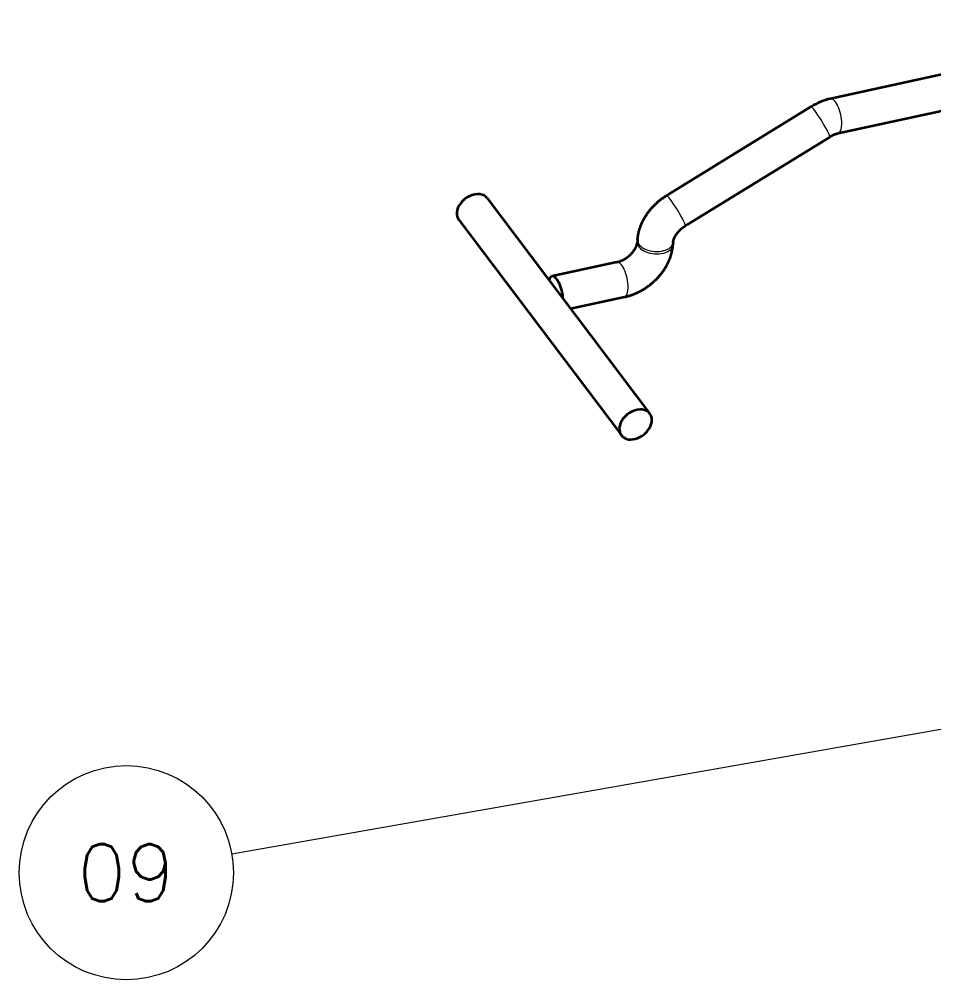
# Model space of a CAD drawing. Header units: millimetres. Extents: x 1333 to 106363, y -60675 to -5704.
# Drawn here: x 4231.5 to 4359.6, y -60247.1 to -60112.5 of the extents above; entities that cross this region are included whole.
import ezdxf
from ezdxf.enums import TextEntityAlignment as Align

# ---------------------------------------------------------------- set-up
doc = ezdxf.new("R2010")
doc.units = ezdxf.units.MM
doc.header["$LTSCALE"] = 0.5
for name, color, linetype, lineweight in [('DIM', 3, 'Continuous', 13), ('标注线', 3, 'Continuous', 18), ('粗实线', 7, 'Continuous', 35)]:
    doc.layers.add(name, color=color, linetype=linetype, lineweight=lineweight)
doc.styles.add('DIM', font='romans.shx', dxfattribs={"width": 0.8, "bigfont": 'bigfont.shx'})
doc.dimstyles.new('DEH 1-2$7', dxfattribs={"dimscale": 2, "dimtxt": 3.5, "dimasz": 2.5, "dimexe": 1, "dimexo": 0.625, "dimgap": 1.2, "dimtad": 1, "dimdsep": 46, "dimtxsty": 'DIM', "dimblk": 'OPEN', "dimcen": 0, "dimclrd": 8, "dimclre": 8, "dimclrt": 2, "dimazin": 2, "dimtfac": 0.5, "dimtmove": 0, "dimatfit": 3, "dimldrblk": 'OPEN', "dimfxl": 1, "dimtolj": 2, "dimlwd": 13, "dimlwe": 13, "dimarcsym": 1})

# ---------------------------------------------------------------- blocks, each defined once
blk = doc.blocks.new('WGRGRGW')
at = {"color": 7, "lineweight": 13}
for centre, major_axis, ratio, start_param, end_param in [((-26365.41, -50559.5), (-0.53, 2.44), 0.368436, 3.141635, 6.283228), ((-26367.36, -50560.3), (-1.31, 2.13), 0.088817, 3.141593, 6.283185), ((-26387.58, -50572.75), (-1.31, 2.13), 0.088817, 3.141593, 6.283185), ((-26390.47, -50577), (-2.49, 0.18), 0.579956, 6.283119, 9.424712), ((-26390.49, -50577.34), (-2.49, 0.18), 0.579956, 6.283119, 9.424712), ((-26395.33, -50582.39), (-0.53, 2.44), 0.368436, 3.141635, 6.283228)]:
    blk.add_ellipse(centre, major_axis=major_axis, ratio=ratio, start_param=start_param, end_param=end_param, dxfattribs=at)
at = {"layer": '粗实线'}
for p, q in [((-26314.71, -50545.93), (-26365.94, -50557.06)), ((-26313.65, -50550.81), (-26364.88, -50561.94)), ((-26368.67, -50558.17), (-26388.6, -50570.44)), ((-26366.05, -50562.43), (-26385.98, -50574.7)), ((-26414, -50571.01), (-26391.24, -50601.18)), ((-26417.99, -50574.03), (-26395.23, -50604.19))]:
    blk.add_line(p, q, dxfattribs=at)
at = {"layer": '粗实线', "ltscale": 0.017053}
for p, q in [((-26388.6, -50570.44), (-26388.89, -50570.62)), ((-26385.98, -50574.7), (-26386.27, -50574.88))]:
    blk.add_line(p, q, dxfattribs=at)
at = {"layer": '粗实线', "ltscale": 0.017261}
for p, q in [((-26392.96, -50576.82), (-26392.99, -50577.16)), ((-26387.98, -50577.18), (-26388, -50577.52))]:
    blk.add_line(p, q, dxfattribs=at)
at = {"layer": '粗实线', "ltscale": 0.464827}
blk.add_line((-26395.86, -50579.95), (-26404.94, -50581.92), dxfattribs=at)
at = {"layer": '粗实线', "ltscale": 0.385664}
blk.add_line((-26394.8, -50584.84), (-26402.34, -50586.47), dxfattribs=at)
at = {"layer": '粗实线'}
for centre, major_axis, ratio, start_param, end_param in [((-26365.89, -50563.44), (5.87, 4.61), 0.793198, 1.021736, 1.427683), ((-26416, -50572.52), (-2, -1.51), 0.726572, 3.141492, 5.717225), ((-26416, -50572.52), (-2, -1.51), 0.726572, 5.717225, 6.283085), ((-26404.41, -50584.37), (-0.53, 2.44), 0.368436, 0.000043, 0.602104), ((-26404.41, -50584.37), (-0.53, 2.44), 0.368436, 4.333787, 6.283228), ((-26393.24, -50602.69), (-2, -1.51), 0.726572, 3.141492, 5.717225), ((-26393.24, -50602.69), (-2, -1.51), 0.726572, 6.283085, 9.424678), ((-26393.24, -50602.69), (-2, -1.51), 0.726572, 5.717225, 6.283085)]:
    blk.add_ellipse(centre, major_axis=major_axis, ratio=ratio, start_param=start_param, end_param=end_param, dxfattribs=at)
for points, knots in [([(-26364.88, -50561.94), (-26364.89, -50561.94), (-26364.91, -50561.95), (-26364.95, -50561.96), (-26364.98, -50561.97), (-26365.02, -50561.98), (-26365.05, -50561.98), (-26365.09, -50561.99), (-26365.12, -50562.01), (-26365.16, -50562.02), (-26365.2, -50562.03), (-26365.23, -50562.04), (-26365.27, -50562.05), (-26365.31, -50562.07), (-26365.34, -50562.08), (-26365.38, -50562.09), (-26365.42, -50562.11), (-26365.45, -50562.12), (-26365.49, -50562.14), (-26365.53, -50562.15), (-26365.56, -50562.17), (-26365.6, -50562.19), (-26365.64, -50562.2), (-26365.68, -50562.22), (-26365.71, -50562.24), (-26365.76, -50562.26), (-26365.81, -50562.29), (-26365.86, -50562.32), (-26365.92, -50562.35), (-26365.97, -50562.38), (-26366.01, -50562.4), (-26366.04, -50562.42), (-26366.05, -50562.43)], [0, 0, 0, 0, 0.069878, 0.140336, 0.211817, 0.283861, 0.356923, 0.430525, 0.505123, 0.580237, 0.655918, 0.73209, 0.809144, 0.886663, 0.964984, 1.043744, 1.123283, 1.203232, 1.2836, 1.364353, 1.445771, 1.527543, 1.609898, 1.692579, 1.7758, 1.859316, 1.985909, 2.113308, 2.24142, 2.370236, 2.454215, 2.538361, 2.538361, 2.538361, 2.538361]), ([(-26392.96, -50576.82), (-26392.96, -50576.79), (-26392.95, -50576.72), (-26392.94, -50576.62), (-26392.93, -50576.51), (-26392.92, -50576.4), (-26392.9, -50576.3), (-26392.88, -50576.19), (-26392.87, -50576.08), (-26392.84, -50575.98), (-26392.82, -50575.87), (-26392.79, -50575.75), (-26392.77, -50575.64), (-26392.73, -50575.52), (-26392.7, -50575.41), (-26392.67, -50575.29), (-26392.63, -50575.18), (-26392.59, -50575.07), (-26392.55, -50574.95), (-26392.51, -50574.84), (-26392.46, -50574.73), (-26392.42, -50574.62), (-26392.37, -50574.51), (-26392.32, -50574.4), (-26392.27, -50574.29), (-26392.21, -50574.19), (-26392.16, -50574.08), (-26392.1, -50573.97), (-26392.05, -50573.87), (-26391.99, -50573.77), (-26391.93, -50573.66), (-26391.86, -50573.56), (-26391.8, -50573.46), (-26391.73, -50573.36), (-26391.67, -50573.26), (-26391.6, -50573.16), (-26391.53, -50573.06), (-26391.46, -50572.96), (-26391.39, -50572.87), (-26391.31, -50572.77), (-26391.24, -50572.68), (-26391.16, -50572.59), (-26391.08, -50572.49), (-26391.01, -50572.4), (-26390.93, -50572.31), (-26390.84, -50572.22), (-26390.76, -50572.14), (-26390.68, -50572.05), (-26390.59, -50571.96), (-26390.51, -50571.88), (-26390.42, -50571.8), (-26390.33, -50571.71), (-26390.24, -50571.63), (-26390.15, -50571.55), (-26390.06, -50571.47), (-26389.97, -50571.39), (-26389.88, -50571.32), (-26389.78, -50571.24), (-26389.69, -50571.17), (-26389.59, -50571.09), (-26389.49, -50571.02), (-26389.39, -50570.95), (-26389.3, -50570.88), (-26389.2, -50570.82), (-26389.09, -50570.75), (-26388.99, -50570.68), (-26388.92, -50570.64), (-26388.89, -50570.62)], [0, 0, 0, 0, 0.189489, 0.405489, 0.621865, 0.838234, 1.05499, 1.271747, 1.4889, 1.706059, 1.923621, 2.16199, 2.400611, 2.639496, 2.878649, 3.118073, 3.357773, 3.597648, 3.838018, 4.076023, 4.314511, 4.553085, 4.792135, 5.031276, 5.270885, 5.510603, 5.750777, 5.989316, 6.228292, 6.467388, 6.706904, 6.946537, 7.186571, 7.42679, 7.667236, 7.906832, 8.14664, 8.386623, 8.626939, 8.867367, 9.108102, 9.348989, 9.590051, 9.830584, 10.071365, 10.312229, 10.553316, 10.794483, 11.035842, 11.277271, 11.51886, 11.760165, 12.001597, 12.243076, 12.484649, 12.726255, 12.967922, 13.209609, 13.451323, 13.693015, 13.934703, 14.176382, 14.418022, 14.659639, 14.901183, 15.142691, 15.384094, 15.384094, 15.384094, 15.384094]), ([(-26387.98, -50577.18), (-26387.97, -50577.17), (-26387.97, -50577.16), (-26387.97, -50577.14), (-26387.97, -50577.12), (-26387.97, -50577.09), (-26387.96, -50577.07), (-26387.96, -50577.04), (-26387.95, -50577.02), (-26387.95, -50576.99), (-26387.94, -50576.96), (-26387.93, -50576.93), (-26387.93, -50576.9), (-26387.92, -50576.87), (-26387.91, -50576.83), (-26387.9, -50576.8), (-26387.89, -50576.77), (-26387.87, -50576.73), (-26387.86, -50576.69), (-26387.85, -50576.66), (-26387.83, -50576.62), (-26387.82, -50576.58), (-26387.8, -50576.55), (-26387.78, -50576.51), (-26387.77, -50576.47), (-26387.75, -50576.43), (-26387.73, -50576.39), (-26387.7, -50576.35), (-26387.68, -50576.31), (-26387.66, -50576.27), (-26387.64, -50576.23), (-26387.61, -50576.19), (-26387.59, -50576.15), (-26387.56, -50576.11), (-26387.53, -50576.07), (-26387.5, -50576.03), (-26387.47, -50575.99), (-26387.44, -50575.94), (-26387.41, -50575.9), (-26387.38, -50575.86), (-26387.35, -50575.82), (-26387.32, -50575.78), (-26387.28, -50575.74), (-26387.25, -50575.7), (-26387.21, -50575.66), (-26387.17, -50575.62), (-26387.14, -50575.58), (-26387.1, -50575.54), (-26387.06, -50575.5), (-26387.02, -50575.46), (-26386.98, -50575.42), (-26386.94, -50575.39), (-26386.9, -50575.35), (-26386.86, -50575.31), (-26386.81, -50575.27), (-26386.77, -50575.24), (-26386.73, -50575.2), (-26386.68, -50575.17), (-26386.64, -50575.13), (-26386.59, -50575.1), (-26386.55, -50575.06), (-26386.5, -50575.03), (-26386.46, -50575), (-26386.41, -50574.97), (-26386.36, -50574.94), (-26386.32, -50574.91), (-26386.28, -50574.89), (-26386.27, -50574.88)], [0, 0, 0, 0, 0.038028, 0.082953, 0.12885, 0.177049, 0.226236, 0.277712, 0.330188, 0.384944, 0.440708, 0.503934, 0.569118, 0.636222, 0.70523, 0.776124, 0.848881, 0.923784, 0.999871, 1.077581, 1.156432, 1.237537, 1.319758, 1.404148, 1.489623, 1.577142, 1.66571, 1.755628, 1.846539, 1.939253, 2.032917, 2.128294, 2.224574, 2.322281, 2.421245, 2.520765, 2.621446, 2.723325, 2.825937, 2.929784, 3.034306, 3.139834, 3.246238, 3.353154, 3.460617, 3.568973, 3.67781, 3.787401, 3.897406, 4.008046, 4.119031, 4.230375, 4.341992, 4.454007, 4.566224, 4.67872, 4.791348, 4.904135, 5.016983, 5.12986, 5.242725, 5.355513, 5.468217, 5.580725, 5.693079, 5.805117, 5.916929, 5.916929, 5.916929, 5.916929]), ([(-26395.86, -50579.95), (-26395.84, -50579.95), (-26395.82, -50579.94), (-26395.77, -50579.93), (-26395.72, -50579.92), (-26395.68, -50579.91), (-26395.63, -50579.89), (-26395.58, -50579.88), (-26395.54, -50579.86), (-26395.49, -50579.85), (-26395.44, -50579.83), (-26395.39, -50579.81), (-26395.35, -50579.79), (-26395.3, -50579.78), (-26395.25, -50579.76), (-26395.2, -50579.73), (-26395.15, -50579.71), (-26395.1, -50579.69), (-26395.06, -50579.67), (-26395.02, -50579.65), (-26394.98, -50579.63), (-26394.93, -50579.61), (-26394.89, -50579.58), (-26394.85, -50579.56), (-26394.81, -50579.54), (-26394.76, -50579.51), (-26394.72, -50579.48), (-26394.67, -50579.45), (-26394.62, -50579.42), (-26394.57, -50579.39), (-26394.52, -50579.36), (-26394.48, -50579.33), (-26394.43, -50579.29), (-26394.39, -50579.26), (-26394.34, -50579.22), (-26394.29, -50579.19), (-26394.25, -50579.15), (-26394.2, -50579.11), (-26394.15, -50579.07), (-26394.11, -50579.04), (-26394.06, -50579), (-26394.02, -50578.96), (-26393.98, -50578.92), (-26393.94, -50578.88), (-26393.9, -50578.84), (-26393.86, -50578.8), (-26393.83, -50578.77), (-26393.79, -50578.73), (-26393.76, -50578.69), (-26393.72, -50578.65), (-26393.69, -50578.62), (-26393.66, -50578.58), (-26393.62, -50578.53), (-26393.59, -50578.49), (-26393.56, -50578.45), (-26393.53, -50578.41), (-26393.49, -50578.37), (-26393.47, -50578.33), (-26393.44, -50578.29), (-26393.41, -50578.24), (-26393.38, -50578.2), (-26393.36, -50578.16), (-26393.33, -50578.12), (-26393.31, -50578.08), (-26393.28, -50578.04), (-26393.26, -50578), (-26393.24, -50577.96), (-26393.22, -50577.92), (-26393.2, -50577.88), (-26393.18, -50577.83), (-26393.16, -50577.79), (-26393.14, -50577.75), (-26393.12, -50577.71), (-26393.11, -50577.67), (-26393.1, -50577.64), (-26393.08, -50577.6), (-26393.07, -50577.57), (-26393.06, -50577.54), (-26393.05, -50577.5), (-26393.04, -50577.47), (-26393.03, -50577.44), (-26393.03, -50577.41), (-26393.02, -50577.38), (-26393.01, -50577.36), (-26393.01, -50577.33), (-26393, -50577.3), (-26393, -50577.28), (-26393, -50577.25), (-26392.99, -50577.23), (-26392.99, -50577.21), (-26392.99, -50577.18), (-26392.99, -50577.17), (-26392.99, -50577.16)], [0, 0, 0, 0, 0.091623, 0.184234, 0.278604, 0.373918, 0.470922, 0.568821, 0.668125, 0.768669, 0.869755, 0.971984, 1.075383, 1.179501, 1.28482, 1.390796, 1.497871, 1.605538, 1.698896, 1.792649, 1.887051, 1.981803, 2.077109, 2.172721, 2.268822, 2.365182, 2.488419, 2.600872, 2.713569, 2.82661, 2.939824, 3.053262, 3.166799, 3.28044, 3.394107, 3.514734, 3.635304, 3.755709, 3.875971, 3.995924, 4.115646, 4.234966, 4.353821, 4.45877, 4.563258, 4.667228, 4.770829, 4.873759, 4.976263, 5.077977, 5.179208, 5.286565, 5.393049, 5.498527, 5.60333, 5.706895, 5.809723, 5.91135, 6.01181, 6.111712, 6.210348, 6.307549, 6.403839, 6.498403, 6.592008, 6.683795, 6.774579, 6.869747, 6.96321, 7.054882, 7.144721, 7.232686, 7.318738, 7.402841, 7.484913, 7.55625, 7.626527, 7.694548, 7.761497, 7.826151, 7.889725, 7.950937, 8.011067, 8.067354, 8.122618, 8.175566, 8.227498, 8.277106, 8.32571, 8.371977, 8.417257, 8.455285, 8.455285, 8.455285, 8.455285]), ([(-26394.8, -50584.84), (-26394.76, -50584.83), (-26394.68, -50584.81), (-26394.56, -50584.78), (-26394.45, -50584.75), (-26394.33, -50584.72), (-26394.22, -50584.69), (-26394.1, -50584.65), (-26393.98, -50584.62), (-26393.87, -50584.58), (-26393.76, -50584.54), (-26393.64, -50584.5), (-26393.53, -50584.45), (-26393.42, -50584.41), (-26393.3, -50584.36), (-26393.19, -50584.31), (-26393.08, -50584.26), (-26392.98, -50584.22), (-26392.88, -50584.17), (-26392.78, -50584.12), (-26392.69, -50584.07), (-26392.6, -50584.03), (-26392.51, -50583.98), (-26392.41, -50583.93), (-26392.32, -50583.87), (-26392.22, -50583.82), (-26392.12, -50583.76), (-26392.01, -50583.69), (-26391.91, -50583.62), (-26391.81, -50583.56), (-26391.71, -50583.49), (-26391.61, -50583.42), (-26391.51, -50583.35), (-26391.41, -50583.28), (-26391.31, -50583.2), (-26391.21, -50583.13), (-26391.11, -50583.05), (-26391.01, -50582.96), (-26390.91, -50582.88), (-26390.81, -50582.8), (-26390.72, -50582.71), (-26390.62, -50582.62), (-26390.53, -50582.54), (-26390.45, -50582.46), (-26390.36, -50582.38), (-26390.28, -50582.3), (-26390.2, -50582.21), (-26390.13, -50582.13), (-26390.05, -50582.05), (-26389.97, -50581.96), (-26389.9, -50581.87), (-26389.82, -50581.78), (-26389.74, -50581.69), (-26389.67, -50581.6), (-26389.59, -50581.5), (-26389.52, -50581.4), (-26389.45, -50581.31), (-26389.38, -50581.21), (-26389.31, -50581.11), (-26389.24, -50581.01), (-26389.18, -50580.91), (-26389.11, -50580.81), (-26389.05, -50580.7), (-26388.99, -50580.6), (-26388.93, -50580.49), (-26388.87, -50580.39), (-26388.81, -50580.28), (-26388.75, -50580.17), (-26388.7, -50580.05), (-26388.64, -50579.94), (-26388.59, -50579.82), (-26388.54, -50579.7), (-26388.49, -50579.59), (-26388.44, -50579.47), (-26388.4, -50579.35), (-26388.36, -50579.24), (-26388.32, -50579.13), (-26388.29, -50579.03), (-26388.26, -50578.92), (-26388.22, -50578.81), (-26388.2, -50578.7), (-26388.17, -50578.59), (-26388.14, -50578.48), (-26388.12, -50578.37), (-26388.1, -50578.27), (-26388.08, -50578.16), (-26388.06, -50578.05), (-26388.04, -50577.94), (-26388.03, -50577.84), (-26388.02, -50577.73), (-26388.01, -50577.62), (-26388, -50577.56), (-26388, -50577.52)], [0, 0, 0, 0, 0.24027, 0.480977, 0.721817, 0.963076, 1.204453, 1.44623, 1.688192, 1.930378, 2.171753, 2.413338, 2.655096, 2.897181, 3.139377, 3.381873, 3.624467, 3.867335, 4.076355, 4.285555, 4.494814, 4.704236, 4.913717, 5.12334, 5.333011, 5.542805, 5.810191, 6.05325, 6.296424, 6.539638, 6.782932, 7.026253, 7.26962, 7.512999, 7.75639, 8.014727, 8.273039, 8.531331, 8.789556, 9.047745, 9.305827, 9.563836, 9.821759, 10.050057, 10.278272, 10.506401, 10.734359, 10.962244, 11.189933, 11.417549, 11.644945, 11.887718, 12.130314, 12.372758, 12.614893, 12.856916, 13.098605, 13.340117, 13.581415, 13.823562, 14.065481, 14.307213, 14.54854, 14.789748, 15.030533, 15.271195, 15.511417, 15.76821, 16.024668, 16.280804, 16.536618, 16.79211, 17.04728, 17.30213, 17.556676, 17.783703, 18.010286, 18.236824, 18.462919, 18.688972, 18.914584, 19.140168, 19.365315, 19.584566, 19.803407, 20.022242, 20.240675, 20.459107, 20.677145, 20.895191, 21.112855, 21.302344, 21.302344, 21.302344, 21.302344])]:
    blk.add_open_spline(points, degree=3, knots=knots, dxfattribs=at)
blk = doc.blocks.new('SYMBOL_15_1')
at = {"layer": '标注线', "lineweight": 13}
blk.add_circle((0, 0), 7.5, dxfattribs=at)
at = {"layer": '标注线', "color": 2, "style": 'DIM'}
blk.add_attdef('000', text='', height=4, dxfattribs=at).set_placement((0, 0), align=Align.MIDDLE_CENTER)
blk = doc.blocks.new('_Open')
at = {"color": 0, "linetype": 'ByBlock', "lineweight": -2}
for p, q in [((-1, 0.167), (0, 0)), ((-1, -0.167), (0, 0)), ((0, 0), (-1, 0))]:
    blk.add_line(p, q, dxfattribs=at)

msp = doc.modelspace()

# ---------------------------------------------------------------- block references
at = {"layer": 'DIM', "xscale": 2, "yscale": 2, "zscale": 2}
msp.add_blockref('SYMBOL_15_1', (4246.522, -60232.062), dxfattribs=at).add_auto_attribs({'000': '09'})
at = {"layer": '标注线'}
msp.add_blockref('WGRGRGW', (30711.072, -9566.595), dxfattribs=at)

# ---------------------------------------------------------------- leaders
msp.add_leader([(4437.651, -60198.472), (4261.296, -60229.465)], dimstyle='DEH 1-2$7', dxfattribs=at)

doc.saveas('drawing.dxf')
